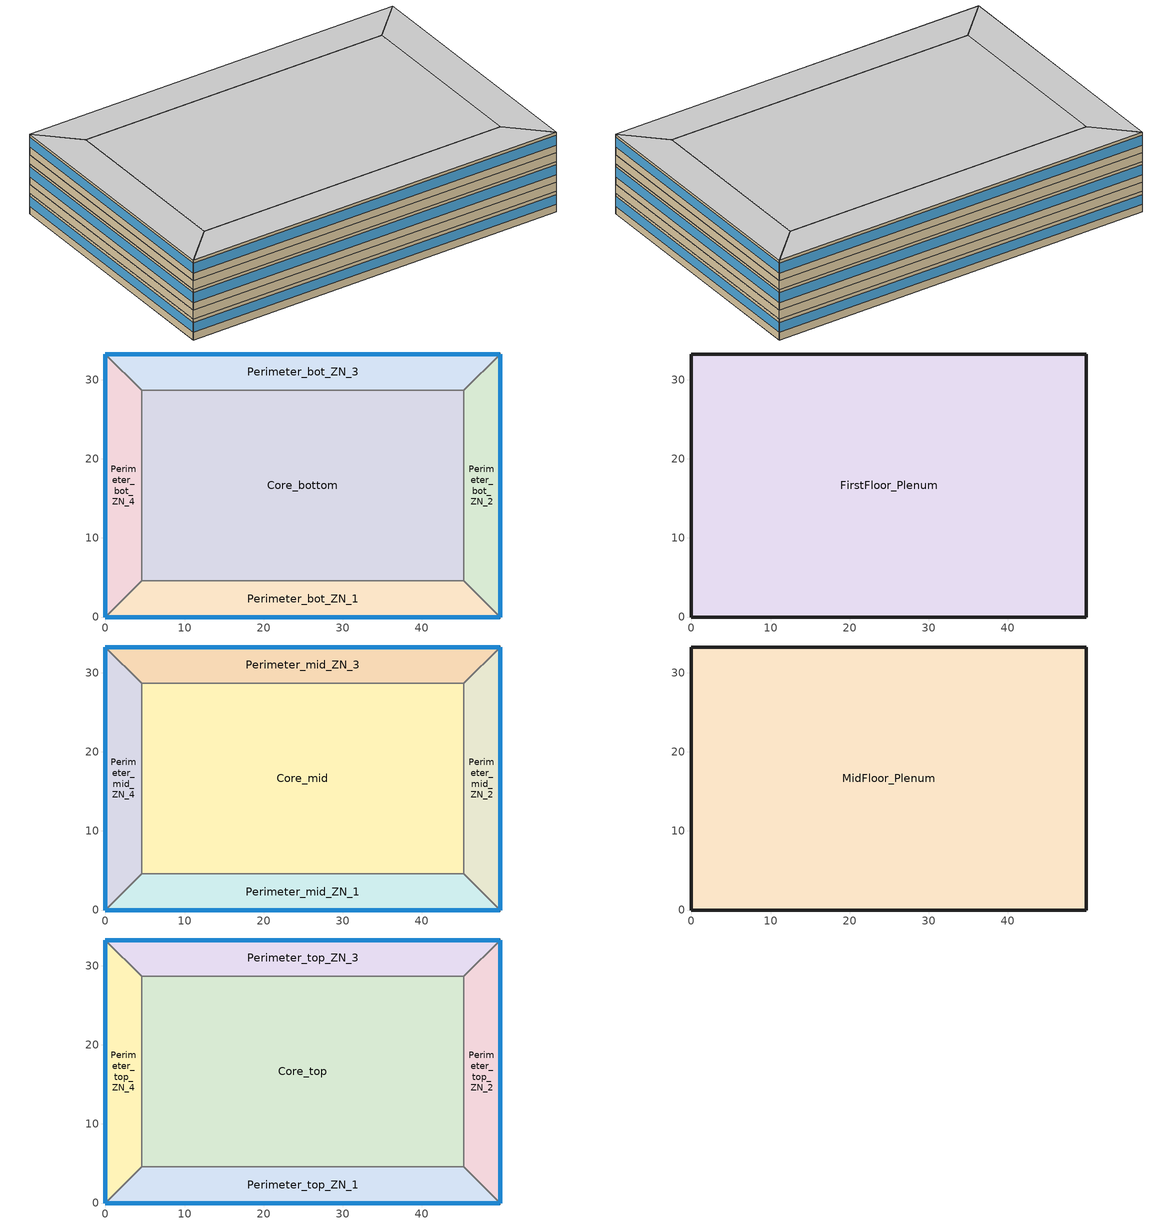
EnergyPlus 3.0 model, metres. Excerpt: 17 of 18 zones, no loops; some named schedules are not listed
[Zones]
Core_bottom
 floor ground (ASHRAE 90.1-2004_Sec 5.5-5_Unheated_Ext-slab): 45.34,28.7 45.34,4.57 4.57,4.57 4.57,28.7 z0
 wall to Perimeter_bot_ZN_3 (Standard_Int-Wall): 45.34,28.7 4.57,28.7 z0:2.74
 wall to Perimeter_bot_ZN_2 (Standard_Int-Wall): 45.34,4.57 45.34,28.7 z0:2.74
 wall to Perimeter_bot_ZN_1 (Standard_Int-Wall): 4.57,4.57 45.34,4.57 z0:2.74
 wall to Perimeter_bot_ZN_4 (Standard_Int-Wall): 4.57,28.7 4.57,4.57 z0:2.74
Perimeter_bot_ZN_1
 floor ground (ASHRAE 90.1-2004_Sec 5.5-5_Unheated_Ext-slab): 0,0 4.57,4.57 45.34,4.57 49.91,0 z0
 wall outside (Steel-Framed_R-13_Ext-wall): 0,0 49.91,0 z0:2.74
 wall to Perimeter_bot_ZN_2 (Standard_Int-Wall): 49.91,0 45.34,4.57 z0:2.74
 wall to Perimeter_bot_ZN_4 (Standard_Int-Wall): 4.57,4.57 0,0 z0:2.74
 window (std_window_UValue_3.237_SHGC_0.25_VT_0.318): 0,0 49.91,0 z1.02:2.33
Perimeter_bot_ZN_2
 floor ground (ASHRAE 90.1-2004_Sec 5.5-5_Unheated_Ext-slab): 49.91,0 45.34,4.57 45.34,28.7 49.91,33.27 z0
 wall outside (Steel-Framed_R-13_Ext-wall): 49.91,0 49.91,33.27 z0:2.74
 wall to Perimeter_bot_ZN_3 (Standard_Int-Wall): 49.91,33.27 45.34,28.7 z0:2.74
 window (std_window_UValue_3.237_SHGC_0.25_VT_0.318_east): 49.91,0 49.91,33.27 z1.02:2.33
Perimeter_bot_ZN_3
 floor ground (ASHRAE 90.1-2004_Sec 5.5-5_Unheated_Ext-slab): 49.91,33.27 45.34,28.7 4.57,28.7 0,33.27 z0
 wall outside (Steel-Framed_R-13_Ext-wall): 49.91,33.27 0,33.27 z0:2.74
 wall to Perimeter_bot_ZN_4 (Standard_Int-Wall): 0,33.27 4.57,28.7 z0:2.74
 window (std_window_UValue_3.237_SHGC_0.25_VT_0.318_north): 49.91,33.27 0,33.27 z1.02:2.33
Perimeter_bot_ZN_4
 floor ground (ASHRAE 90.1-2004_Sec 5.5-5_Unheated_Ext-slab): 0,33.27 4.57,28.7 4.57,4.57 0,0 z0
 wall outside (Steel-Framed_R-13_Ext-wall): 0,33.27 0,0 z0:2.74
 window (std_window_UValue_3.237_SHGC_0.25_VT_0.318_west): 0,33.27 0,0 z1.02:2.33
FirstFloor_Plenum
 floor to Perimeter_bot_ZN_3 (DropCeiling): 0,33.27 49.91,33.27 45.34,28.7 4.57,28.7 z2.74
 floor to Perimeter_bot_ZN_4 (DropCeiling): 4.57,28.7 4.57,4.57 0,0 0,33.27 z2.74
 floor to Core_bottom (DropCeiling): 4.57,4.57 4.57,28.7 45.34,28.7 45.34,4.57 z2.74
 floor to Perimeter_bot_ZN_2 (DropCeiling): 49.91,0 45.34,4.57 45.34,28.7 49.91,33.27 z2.74
 floor to Perimeter_bot_ZN_1 (DropCeiling): 45.34,4.57 49.91,0 0,0 4.57,4.57 z2.74
 wall outside (Steel-Framed_R-13_Ext-wall): 49.91,0 49.91,33.27 0,33.27 0,0 49.91,0 z2.74:3.96
Core_mid
 floor to FirstFloor_Plenum (INT-FLOOR-TOPSIDE): 4.57,4.57 4.57,28.7 45.34,28.7 45.34,4.57 z3.96
 wall to Perimeter_mid_ZN_3 (Standard_Int-Wall): 45.34,28.7 4.57,28.7 z3.96:6.71
 wall to Perimeter_mid_ZN_2 (Standard_Int-Wall): 45.34,4.57 45.34,28.7 z3.96:6.71
 wall to Perimeter_mid_ZN_1 (Standard_Int-Wall): 4.57,4.57 45.34,4.57 z3.96:6.71
 wall to Perimeter_mid_ZN_4 (Standard_Int-Wall): 4.57,28.7 4.57,4.57 z3.96:6.71
Perimeter_mid_ZN_1
 floor to FirstFloor_Plenum (INT-FLOOR-TOPSIDE): 0,0 4.57,4.57 45.34,4.57 49.91,0 z3.96
 wall outside (Steel-Framed_R-13_Ext-wall): 0,0 49.91,0 z3.96:6.71
 wall to Perimeter_mid_ZN_2 (Standard_Int-Wall): 49.91,0 45.34,4.57 z3.96:6.71
 wall to Perimeter_mid_ZN_4 (Standard_Int-Wall): 4.57,4.57 0,0 z3.96:6.71
 window (std_window_UValue_3.237_SHGC_0.25_VT_0.318): 0,0 49.91,0 z4.98:6.29
Perimeter_mid_ZN_2
 floor to FirstFloor_Plenum (INT-FLOOR-TOPSIDE): 49.91,0 45.34,4.57 45.34,28.7 49.91,33.27 z3.96
 wall outside (Steel-Framed_R-13_Ext-wall): 49.91,0 49.91,33.27 z3.96:6.71
 wall to Perimeter_mid_ZN_3 (Standard_Int-Wall): 49.91,33.27 45.34,28.7 z3.96:6.71
 window (std_window_UValue_3.237_SHGC_0.25_VT_0.318_east): 49.91,0 49.91,33.27 z4.98:6.29
Perimeter_mid_ZN_3
 floor to FirstFloor_Plenum (INT-FLOOR-TOPSIDE): 49.91,33.27 45.34,28.7 4.57,28.7 0,33.27 z3.96
 wall outside (Steel-Framed_R-13_Ext-wall): 49.91,33.27 0,33.27 z3.96:6.71
 wall to Perimeter_mid_ZN_4 (Standard_Int-Wall): 0,33.27 4.57,28.7 z3.96:6.71
 window (std_window_UValue_3.237_SHGC_0.25_VT_0.318_north): 49.91,33.27 0,33.27 z4.98:6.29
Perimeter_mid_ZN_4
 floor to FirstFloor_Plenum (INT-FLOOR-TOPSIDE): 0,33.27 4.57,28.7 4.57,4.57 0,0 z3.96
 wall outside (Steel-Framed_R-13_Ext-wall): 0,33.27 0,0 z3.96:6.71
 window (std_window_UValue_3.237_SHGC_0.25_VT_0.318_west): 0,33.27 0,0 z4.98:6.29
MidFloor_Plenum
 floor to Perimeter_mid_ZN_4 (DropCeiling): 0,33.27 4.57,28.7 4.57,4.57 0,0 z6.71
 floor to Perimeter_mid_ZN_3 (DropCeiling): 49.91,33.27 45.34,28.7 4.57,28.7 0,33.27 z6.71
 floor to Core_mid (DropCeiling): 45.34,28.7 45.34,4.57 4.57,4.57 4.57,28.7 z6.71
 floor to Perimeter_mid_ZN_2 (DropCeiling): 49.91,33.27 49.91,0 45.34,4.57 45.34,28.7 z6.71
 floor to Perimeter_mid_ZN_1 (DropCeiling): 0,0 4.57,4.57 45.34,4.57 49.91,0 z6.71
 wall outside (Steel-Framed_R-13_Ext-wall): 49.91,33.27 0,33.27 0,0 49.91,0 49.91,33.27 z6.71:7.92
Core_top
 floor to MidFloor_Plenum (INT-FLOOR-TOPSIDE): 45.34,28.7 45.34,4.57 4.57,4.57 4.57,28.7 z7.92
 wall to Perimeter_top_ZN_3 (Standard_Int-Wall): 45.34,28.7 4.57,28.7 z7.92:10.67
 wall to Perimeter_top_ZN_2 (Standard_Int-Wall): 45.34,4.57 45.34,28.7 z7.92:10.67
 wall to Perimeter_top_ZN_1 (Standard_Int-Wall): 4.57,4.57 45.34,4.57 z7.92:10.67
 wall to Perimeter_top_ZN_4 (Standard_Int-Wall): 4.57,28.7 4.57,4.57 z7.92:10.67
 ceiling to TopFloor_Plenum (DropCeiling): 45.34,4.57 45.34,28.7 4.57,28.7 4.57,4.57 z10.67
Perimeter_top_ZN_1
 floor to MidFloor_Plenum (INT-FLOOR-TOPSIDE): 0,0 4.57,4.57 45.34,4.57 49.91,0 z7.92
 wall outside (Steel-Framed_R-13_Ext-wall): 0,0 49.91,0 z7.92:10.67
 wall to Perimeter_top_ZN_2 (Standard_Int-Wall): 49.91,0 45.34,4.57 z7.92:10.67
 wall to Perimeter_top_ZN_4 (Standard_Int-Wall): 4.57,4.57 0,0 z7.92:10.67
 window (std_window_UValue_3.237_SHGC_0.25_VT_0.318): 0,0 49.91,0 z8.95:10.25
 ceiling to TopFloor_Plenum (DropCeiling): 0,0 49.91,0 45.34,4.57 4.57,4.57 z10.67
Perimeter_top_ZN_2
 floor to MidFloor_Plenum (INT-FLOOR-TOPSIDE): 49.91,0 45.34,4.57 45.34,28.7 49.91,33.27 z7.92
 wall outside (Steel-Framed_R-13_Ext-wall): 49.91,0 49.91,33.27 z7.92:10.67
 wall to Perimeter_top_ZN_3 (Standard_Int-Wall): 49.91,33.27 45.34,28.7 z7.92:10.67
 window (std_window_UValue_3.237_SHGC_0.25_VT_0.318_east): 49.91,0 49.91,33.27 z8.95:10.25
 ceiling to TopFloor_Plenum (DropCeiling): 49.91,0 49.91,33.27 45.34,28.7 45.34,4.57 z10.67
Perimeter_top_ZN_3
 floor to MidFloor_Plenum (INT-FLOOR-TOPSIDE): 49.91,33.27 45.34,28.7 4.57,28.7 0,33.27 z7.92
 wall outside (Steel-Framed_R-13_Ext-wall): 49.91,33.27 0,33.27 z7.92:10.67
 wall to Perimeter_top_ZN_4 (Standard_Int-Wall): 0,33.27 4.57,28.7 z7.92:10.67
 window (std_window_UValue_3.237_SHGC_0.25_VT_0.318_north): 49.91,33.27 0,33.27 z8.95:10.25
 ceiling to TopFloor_Plenum (DropCeiling): 49.91,33.27 0,33.27 4.57,28.7 45.34,28.7 z10.67
Perimeter_top_ZN_4
 floor to MidFloor_Plenum (INT-FLOOR-TOPSIDE): 0,33.27 4.57,28.7 4.57,4.57 0,0 z7.92
 wall outside (Steel-Framed_R-13_Ext-wall): 0,33.27 0,0 z7.92:10.67
 window (std_window_UValue_3.237_SHGC_0.25_VT_0.318_west): 0,33.27 0,0 z8.95:10.25
 ceiling to TopFloor_Plenum (DropCeiling): 0,33.27 0,0 4.57,4.57 4.57,28.7 z10.67
[Building]
Benchmark Medium Office New V1.0_3.0: North Axis=0; Terrain=City; Loads Convergence Tolerance Value=0.04; Temperature Convergence Tolerance Value=0.2; Solar Distribution=FullInteriorAndExterior; Maximum Number of Warmup Days=25
[Site:Location]
LAS_VEGAS_NV_USA TMY2-23169: Latitude {deg}=36.08; Longitude {deg}=-115.17; Time Zone {hr}=-8; Elevation {m}=664
[Site:GroundTemperature:BuildingSurface]
19.75, 19.79, 19.8, 19.83, 19.86, 19.86, 19.81, 19.8, 19.83, 19.86, 19.87, 19.84
[Site:WaterMainsTemperature]
Calculation Method=CORRELATION; Annual Average Outdoor Air Temperature {C}=19.48; Maximum Difference In Monthly Average Outdoor Air Temperatures {deltaC}=25.6
[SizingPeriod:DesignDay] Barometric Pressure {Pa}=93598; Rain Indicator=0; Snow Indicator=0; Day of Month=21; Daylight Saving Time Indicator=0; Humidity Indicating Type=WetBulb
Name | Maximum Dry-Bulb Temperature {C} | Daily Temperature Range {deltaC} | Humidity Indicating Conditions at Maximum Dry-Bulb | Wind Speed {m/s} | Wind Direction {deg} | Sky Clearness | Month | Day Type
LAS_VEGAS Ann Htg 99.6% Condns DB | -1.7 | 0 | -1.7 | 3.1 | 240 | 0 | 1 | WinterDesignDay
LAS_VEGAS Ann Clg .4% Condns DB=>MWB | 42.4 | 13.6 | 19.4 | 5.3 | 230 | 1 | 7 | SummerDesignDay
[WindowMaterial:Glazing]
Theoretical Glass [68]: Optical Data Type=SpectralAverage; Thickness=0.003; Solar Transmittance at Normal Incidence=0.2442; Front Side Solar Reflectance at Normal Incidence=0.7058; Back Side Solar Reflectance at Normal Incidence=0.7058; Visible Transmittance at Normal Incidence=0.3192; Front Side Visible Reflectance at Normal Incidence=0.6308; Back Side Visible Reflectance at Normal Incidence=0.6308; Infrared Transmittance at Normal Incidence=0; Front Side Infrared Hemispherical Emissivity=0.9; Back Side Infrared Hemispherical Emissivity=0.9; Conductivity=0.0199; Dirt Correction Factor for Solar and Visible Transmittance=1; Solar Diffusing=No
[Material] Thermal Absorptance=0.9
Name | Roughness | Thickness | Conductivity | Density | Specific Heat | Solar Absorptance | Visible Absorptance | Thickness {m} | Conductivity {W/m-K} | Density {kg/m3} | Specific Heat {J/kg-K}
GP01 1/2 GYPSUM | Smooth | 0.0127 | 0.16 | 800 | 1090 | 0.7 | 0.5
Wall Insulation [1] | MediumRough | 0.0373 | 0.045 | 265 | 836.8 | 0.7 | 0.7
1/2IN Gypsum | Smooth | 0.0127 | 0.16 | 784.9 | 830 | 0.92 | 0.92
MAT-CC05 8 HW CONCRETE | Rough | 0.2032 | 1.311 | 2240 | 836.8 | 0.7 | 0.7
Std Wood 6inch | MediumSmooth |  |  |  |  | 0.7 | 0.7 | 0.15 | 0.12 | 540 | 1210
Std AC02 | MediumSmooth |  |  |  |  | 0.7 | 0.2 | 0.0127 | 0.057 | 288 | 1339
Std MAT-CC05 4  MW CONCRETE | Rough |  |  |  |  | 0.7 | 0.2 | 0.1 | 0.858 | 1968 | 836.8
[Material:NoMass] Thermal Absorptance=0.9; Solar Absorptance=0.7
Name | Roughness | Thermal Resistance {(m2-K)/W} | Visible Absorptance | Thermal Resistance {m2-K/W}
MAT-SHEATH | Rough | 0.3626 | 0.7
CP02 CARPET PAD | VeryRough | 0.2165 | 0.8
Std CP02 CARPET PAD | VeryRough |  | 0.8 | 0.21648
[Construction]
InteriorFurnishings: Std Wood 6inch
INT-FLOOR-TOPSIDE: Std MAT-CC05 4  MW CONCRETE, Std CP02 CARPET PAD
DropCeiling: Std AC02
std_window_UValue_3.237_SHGC_0.25_VT_0.318; std_window_UValue_3.237_SHGC_0.25_VT_0.318_east; std_window_UValue_3.237_SHGC_0.25_VT_0.318_north; std_window_UValue_3.237_SHGC_0.25_VT_0.318_west: Theoretical Glass [68]
Standard_Int-Wall: GP01 1/2 GYPSUM, GP01 1/2 GYPSUM
Steel-Framed_R-13_Ext-wall: MAT-SHEATH, Wall Insulation [1], 1/2IN Gypsum
ASHRAE 90.1-2004_Sec 5.5-5_Unheated_Ext-slab: MAT-CC05 8 HW CONCRETE, CP02 CARPET PAD
[ComponentCost:LineItem] Line Item Type=Construction
Name | Item | Cost per Area {$/m2} | Cost per Area
Interior Furnishings | InteriorFurnishings | 1
Interior Floor | INT-FLOOR-UNDERSIDE | 15
Interior Floor Slab | INT-FLOOR-SLAB | 35
Drop Ceiling | DropCeiling | 10
Sloped Metal Roof | Sloped_Metal_Roof | 1
Gable Wall | Gable_Wall | 1
Air Wall | AIR-WALL | 1
Swinging Door Conditioned | Std Swinging Door_con | 1
Swinging Door Semi-conditioned | Std Swinging Door_semi | 1
Overhead Door | Std Overhead Door | 1
south:std_window_UValue_3.237_SHGC_0.25_VT_0.318 | std_window_UValue_3.237_SHGC_0.25_VT_0.318 |  | 243.623
east:std_window_UValue_3.237_SHGC_0.25_VT_0.318_east | std_window_UValue_3.237_SHGC_0.25_VT_0.318_east |  | 243.623
north:std_window_UValue_3.237_SHGC_0.25_VT_0.318_north | std_window_UValue_3.237_SHGC_0.25_VT_0.318_north |  | 243.623
west:std_window_UValue_3.237_SHGC_0.25_VT_0.318_west | std_window_UValue_3.237_SHGC_0.25_VT_0.318_west |  | 243.623
SkylightConst:std_window_UValue_6.922_SHGC_0.36_VT_0.457 | std_window_UValue_6.922_SHGC_0.36_VT_0.457 |  | 205.748
[Zone] Type=1; Multiplier=1
Name | Ceiling Height | Volume | Part of Total Floor Area
Core_bottom; Core_mid; Core_top | 2.7432 | 2698.04 | Yes
Perimeter_bot_ZN_1; Perimeter_bot_ZN_3; Perimeter_mid_ZN_1; Perimeter_mid_ZN_3; Perimeter_top_ZN_1; Perimeter_top_ZN_3 | 2.7432 | 568.77 | Yes
Perimeter_bot_ZN_2; Perimeter_mid_ZN_2; Perimeter_top_ZN_2 | 2.7432 | 360.0785 | Yes
Perimeter_bot_ZN_4; Perimeter_mid_ZN_4 | 2.7432 | 360.0548 | Yes
Perimeter_top_ZN_4 | 3.0488 | 360.0548 | Yes
FirstFloor_Plenum; MidFloor_Plenum | 1.2192 | 2024.76 | No
[InternalMass] Construction=InteriorFurnishings
Name | Zone | Surface Area
Core_bottom_InternalMass_1 | Core_bottom | 1967.07
Perimeter_bot_ZN_1_InternalMass_1 | Perimeter_bot_ZN_1 | 414.6763
Perimeter_bot_ZN_2_InternalMass_1 | Perimeter_bot_ZN_2 | 262.5244
Perimeter_bot_ZN_3_InternalMass_1 | Perimeter_bot_ZN_3 | 414.6763
Perimeter_bot_ZN_4_InternalMass_1 | Perimeter_bot_ZN_4 | 262.5072
Core_mid_InternalMass_1 | Core_mid | 1967.07
Perimeter_mid_ZN_1_InternalMass_1 | Perimeter_mid_ZN_1 | 414.6763
Perimeter_mid_ZN_2_InternalMass_1 | Perimeter_mid_ZN_2 | 262.5244
Perimeter_mid_ZN_3_InternalMass_1 | Perimeter_mid_ZN_3 | 414.6763
Perimeter_mid_ZN_4_InternalMass_1 | Perimeter_mid_ZN_4 | 262.5072
Core_top_InternalMass_1 | Core_top | 1967.07
Perimeter_top_ZN_1_InternalMass_1 | Perimeter_top_ZN_1 | 414.6763
Perimeter_top_ZN_2_InternalMass_1 | Perimeter_top_ZN_2 | 262.5244
Perimeter_top_ZN_3_InternalMass_1 | Perimeter_top_ZN_3 | 414.6763
Perimeter_top_ZN_4_InternalMass_1 | Perimeter_top_ZN_4 | 262.5072
[People] Schedule=BLDG_OCC_SCH; Number of People Calculation Method=People; Fraction Radiant=0.3; User Specified Sensible Fraction=AUTOCALCULATE; Activity Level Schedule=ACTIVITY_SCH; Enable ASHRAE 55 Comfort Warnings=No; MRT Calculation=ZoneAveraged; Work Efficiency Schedule=WORK_EFF_SCH; Clothing Schedule=CLOTHING_SCH; Air Velocity Schedule=AIR_VELO_SCH; Thermal Comfort Report=FANGER
Name | Zone | Number of People
Core_bottom | Core_bottom | 52.9143
Perimeter_bot_ZN_1 | Perimeter_bot_ZN_1 | 11.1548
Perimeter_bot_ZN_2 | Perimeter_bot_ZN_2 | 7.0619
Perimeter_bot_ZN_3 | Perimeter_bot_ZN_3 | 11.1548
Perimeter_bot_ZN_4 | Perimeter_bot_ZN_4 | 7.0614
Core_mid | Core_mid | 52.9143
Perimeter_mid_ZN_1 | Perimeter_mid_ZN_1 | 11.1548
Perimeter_mid_ZN_2 | Perimeter_mid_ZN_2 | 7.0619
Perimeter_mid_ZN_3 | Perimeter_mid_ZN_3 | 11.1548
Perimeter_mid_ZN_4 | Perimeter_mid_ZN_4 | 7.0614
Core_top | Core_top | 52.9143
Perimeter_top_ZN_1 | Perimeter_top_ZN_1 | 11.1548
Perimeter_top_ZN_2 | Perimeter_top_ZN_2 | 7.0619
Perimeter_top_ZN_3 | Perimeter_top_ZN_3 | 11.1548
Perimeter_top_ZN_4 | Perimeter_top_ZN_4 | 7.0614
[Lights] Schedule=BLDG_LIGHT_SCH; Design Level Calculation Method=LightingLevel; Return Air Fraction=0.4; Fraction Radiant=0.4; Fraction Visible=0.2; Fraction Replaceable=1; Return Air Fraction is Calculated from Plenum Temperature=No
Name | Zone | Design Level {W}
Core_bottom_Lights | Core_bottom | 10582.9
Perimeter_bot_ZN_1_Lights | Perimeter_bot_ZN_1 | 2230.96
Perimeter_bot_ZN_2_Lights | Perimeter_bot_ZN_2 | 1412.38
Perimeter_bot_ZN_3_Lights | Perimeter_bot_ZN_3 | 2230.96
Perimeter_bot_ZN_4_Lights | Perimeter_bot_ZN_4 | 1412.29
Core_mid_Lights | Core_mid | 10582.9
Perimeter_mid_ZN_1_Lights | Perimeter_mid_ZN_1 | 2230.96
Perimeter_mid_ZN_2_Lights | Perimeter_mid_ZN_2 | 1412.38
Perimeter_mid_ZN_3_Lights | Perimeter_mid_ZN_3 | 2230.96
Perimeter_mid_ZN_4_Lights | Perimeter_mid_ZN_4 | 1412.29
Core_top_Lights | Core_top | 10582.9
Perimeter_top_ZN_1_Lights | Perimeter_top_ZN_1 | 2230.96
Perimeter_top_ZN_2_Lights | Perimeter_top_ZN_2 | 1412.38
Perimeter_top_ZN_3_Lights | Perimeter_top_ZN_3 | 2230.96
Perimeter_top_ZN_4_Lights | Perimeter_top_ZN_4 | 1412.29
[ElectricEquipment] Design Level Calculation Method=EquipmentLevel; Fraction Latent=0; Fraction Radiant=0.5; Fraction Lost=0
Name | Zone | Schedule | Design Level {W}
Core_bottom_PlugMisc_Equip | Core_bottom | BLDG_EQUIP_SCH | 7937.14
Core_bottom_Elevators_Equip | Core_bottom | BLDG_ELEVATORS | 32778
Perimeter_bot_ZN_1_PlugMisc_Equip | Perimeter_bot_ZN_1 | BLDG_EQUIP_SCH | 1673.22
Perimeter_bot_ZN_2_PlugMisc_Equip | Perimeter_bot_ZN_2 | BLDG_EQUIP_SCH | 1059.29
Perimeter_bot_ZN_3_PlugMisc_Equip | Perimeter_bot_ZN_3 | BLDG_EQUIP_SCH | 1673.22
Perimeter_bot_ZN_4_PlugMisc_Equip | Perimeter_bot_ZN_4 | BLDG_EQUIP_SCH | 1059.22
Core_mid_PlugMisc_Equip | Core_mid | BLDG_EQUIP_SCH | 7937.14
Perimeter_mid_ZN_1_PlugMisc_Equip | Perimeter_mid_ZN_1 | BLDG_EQUIP_SCH | 1673.22
Perimeter_mid_ZN_2_PlugMisc_Equip | Perimeter_mid_ZN_2 | BLDG_EQUIP_SCH | 1059.29
Perimeter_mid_ZN_3_PlugMisc_Equip | Perimeter_mid_ZN_3 | BLDG_EQUIP_SCH | 1673.22
Perimeter_mid_ZN_4_PlugMisc_Equip | Perimeter_mid_ZN_4 | BLDG_EQUIP_SCH | 1059.22
Core_top_PlugMisc_Equip | Core_top | BLDG_EQUIP_SCH | 7937.14
Perimeter_top_ZN_1_PlugMisc_Equip | Perimeter_top_ZN_1 | BLDG_EQUIP_SCH | 1673.22
Perimeter_top_ZN_2_PlugMisc_Equip | Perimeter_top_ZN_2 | BLDG_EQUIP_SCH | 1059.29
Perimeter_top_ZN_3_PlugMisc_Equip | Perimeter_top_ZN_3 | BLDG_EQUIP_SCH | 1673.22
Perimeter_top_ZN_4_PlugMisc_Equip | Perimeter_top_ZN_4 | BLDG_EQUIP_SCH | 1059.22
[ZoneInfiltration] Design Volume Flow Rate Calculation Method=Flow/Zone; Constant Term Coefficient=1; Temperature Term Coefficient=0; Velocity Term Coefficient=0; Velocity Squared Term Coefficient=0
Name | Zone | Schedule | Design Flow Rate {m3/s}
Perimeter_bot_ZN_1_Infiltration | Perimeter_bot_ZN_1 | INFIL_QUARTER_ON_SCH | 0.0411
Perimeter_bot_ZN_2_Infiltration | Perimeter_bot_ZN_2 | INFIL_QUARTER_ON_SCH | 0.028
Perimeter_bot_ZN_3_Infiltration | Perimeter_bot_ZN_3 | INFIL_QUARTER_ON_SCH | 0.0411
Perimeter_bot_ZN_4_Infiltration | Perimeter_bot_ZN_4 | INFIL_QUARTER_ON_SCH | 0.028
Perimeter_mid_ZN_1_Infiltration | Perimeter_mid_ZN_1 | INFIL_QUARTER_ON_SCH | 0.0411
Perimeter_mid_ZN_2_Infiltration | Perimeter_mid_ZN_2 | INFIL_QUARTER_ON_SCH | 0.028
Perimeter_mid_ZN_3_Infiltration | Perimeter_mid_ZN_3 | INFIL_QUARTER_ON_SCH | 0.0411
Perimeter_mid_ZN_4_Infiltration | Perimeter_mid_ZN_4 | INFIL_QUARTER_ON_SCH | 0.028
Core_top_Infiltration | Core_top | INFIL_QUARTER_ON_SCH | 0.2998
Perimeter_top_ZN_1_Infiltration | Perimeter_top_ZN_1 | INFIL_QUARTER_ON_SCH | 0.1043
Perimeter_top_ZN_2_Infiltration | Perimeter_top_ZN_2 | INFIL_QUARTER_ON_SCH | 0.067
Perimeter_top_ZN_3_Infiltration | Perimeter_top_ZN_3 | INFIL_QUARTER_ON_SCH | 0.1043
Perimeter_top_ZN_4_Infiltration | Perimeter_top_ZN_4 | INFIL_QUARTER_ON_SCH | 0.067
FirstFloor_Plenum_Infiltration | FirstFloor_Plenum | ALWAYS_ON | 0.0619
MidFloor_Plenum_Infiltration | MidFloor_Plenum | ALWAYS_ON | 0.0619
[Exterior:Lights]
Exterior Facade Lighting: Schedule=ALWAYS_ON; Design Level=2729.13; Control Option=AstronomicalClock
